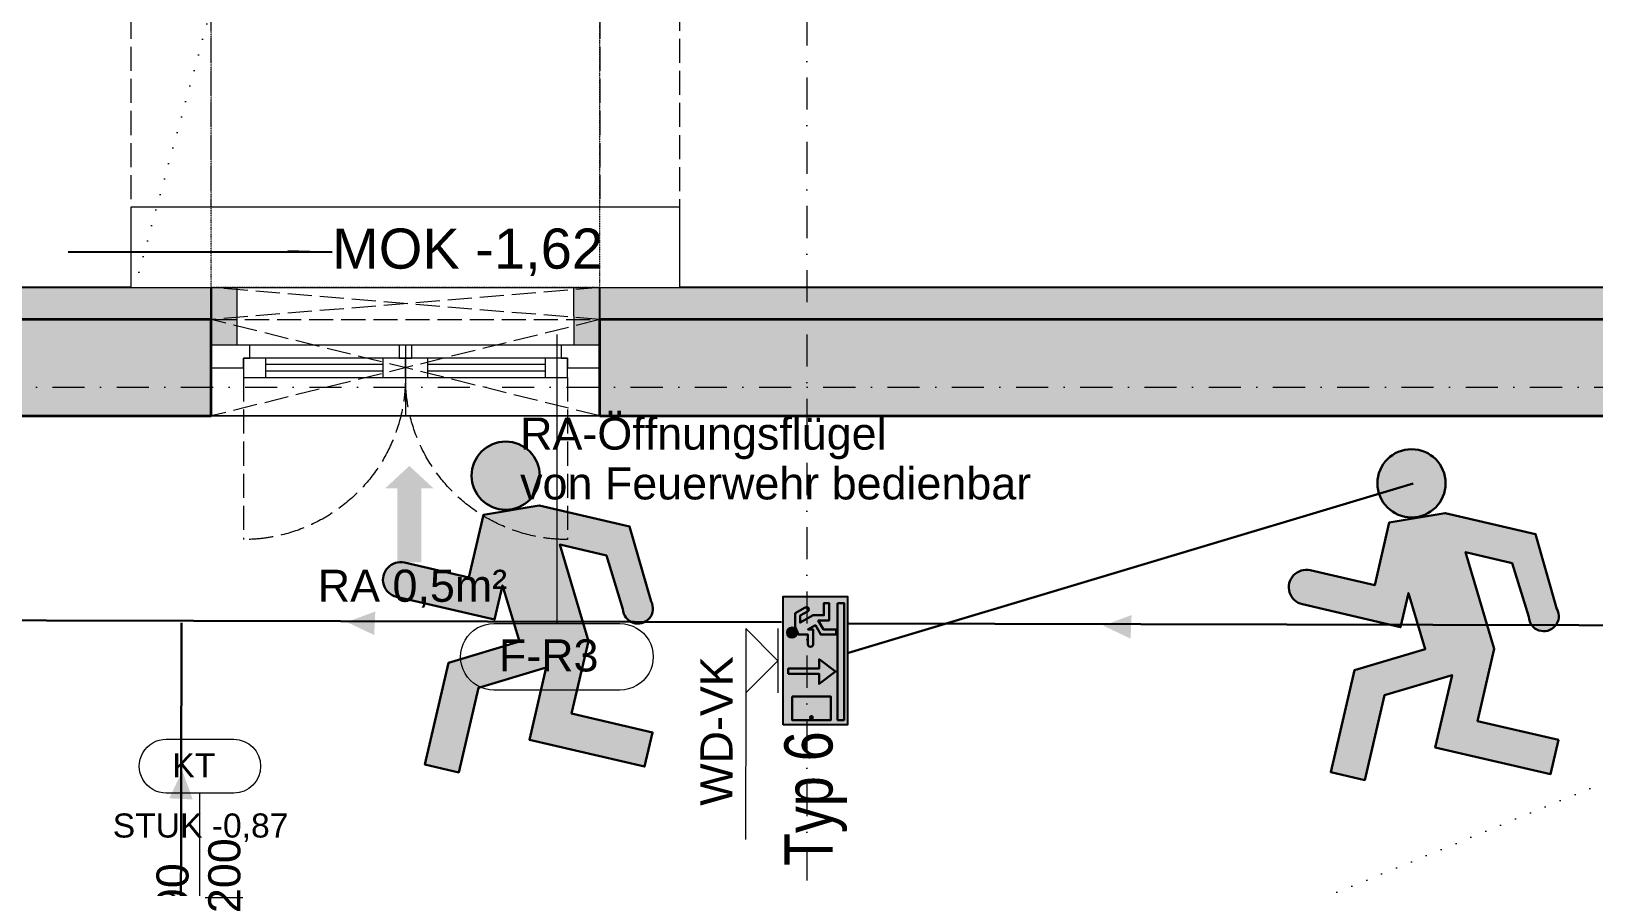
# Model space of a CAD drawing. Header units: millimetres. Extents: x 32522367 to 32638135, y 41424826 to 41540167.
# Drawn here: x 32593703 to 32598570, y 41448496 to 41451161 of the extents above; entities that cross this region are included whole.
import ezdxf
from ezdxf.enums import TextEntityAlignment as Align

# ---------------------------------------------------------------- set-up
doc = ezdxf.new("R2010")
doc.units = ezdxf.units.MM
doc.set_wipeout_variables(frame=1)
for name, pattern in [('Punktlinie weit', [0.05, 0, -0.05]), ('Raster', [0.2, 0.1, -0.05, 0, -0.05]), ('Strichlinie eng', [0.1, 0.075, -0.025]), ('Untersicht', [0.1, 0.075, -0.025]), ('Wipeout_Contour', [1, 0, -1])]:
    doc.linetypes.add(name, pattern=pattern)
for name, color, linetype in [('000 Achsraster Haupt', 251, 'Continuous'), ('110 Wand Aussen', 251, 'Continuous'), ('120 Wand Innen tragend', 251, 'Continuous'), ('215 DVK darüber', 251, 'Continuous'), ('220 Bodenaufbau', 251, 'Continuous'), ('240 Unterdaemmung', 251, 'Continuous'), ('715 Lueftung', 251, 'Continuous'), ('811 Raum 2.Erschließung_ Nebenräume_Allg.räume_Technik', 251, 'Continuous'), ('955 Polierplan Beschriftung', 251, 'Continuous'), ('956 Fensternummer', 251, 'Continuous'), ('Archicad Fenstern', 251, 'Continuous'), ('Archicad Tür-Marker', 251, 'Continuous'), ('dp_GE_SIBEL', 80, 'Continuous')]:
    doc.layers.add(name, color=color, linetype=linetype)
for name, color, linetype, lineweight in [('000 Achsraster Haupt_Stift_Nr__1', 251, 'Continuous', 13), ('110 Wand Aussen_Stift_Nr__1', 251, 'Continuous', 13), ('110 Wand Aussen_Stift_Nr__18', 251, 'Continuous', 0), ('110 Wand Aussen_Stift_Nr__24', 251, 'Continuous', 13), ('110 Wand Aussen_Stift_Nr__29', 251, 'Continuous', 13), ('110 Wand Aussen_Stift_Nr__6', 251, 'Continuous', 13), ('110 Wand Aussen_Stift_Nr__7', 251, 'Continuous', 25), ('110 Wand Aussen_Stift_Nr__76', 251, 'Continuous', 13), ('110 Wand Aussen_Stift_Nr__8', 251, 'Continuous', 35), ('215 DVK darüber_Stift_Nr__17', 251, 'Continuous', 18), ('220 Bodenaufbau_Stift_Nr__6', 251, 'Continuous', 13), ('240 Unterdaemmung_Stift_Nr__6', 251, 'Continuous', 13), ('715 Lueftung_Stift_Nr__121', 251, 'Continuous', 13), ('720 Haustechnik Installation_Stift_Nr__1', 251, 'Continuous', 13), ('720 Haustechnik Installation_Stift_Nr__121', 251, 'Continuous', 13), ('951 Polierplan Hoehenkote_Stift_Nr__1', 251, 'Continuous', 13), ('951 Polierplan Hoehenkote_Stift_Nr__109', 251, 'Continuous', 13), ('955 Polierplan Beschriftung_Stift_Nr__1', 251, 'Continuous', 13), ('956 Fensternummer_Stift_Nr__1', 251, 'Continuous', 13), ('970 Brandschutz Beschriftung.Texte_ Bemaßung_ Symbole_ Fluchtwege_Stift_Nr__101', 251, 'Continuous', 50), ('Archicad Fenster-Marker_Stift_Nr__1', 251, 'Continuous', 13), ('Archicad Fenstern_Stift_Nr__1', 251, 'Continuous', 13), ('Archicad Fenstern_Stift_Nr__7', 251, 'Continuous', 25), ('Archicad Fenstern_Stift_Nr__8', 251, 'Continuous', 35), ('Archicad Tür-Marker_Stift_Nr__1', 251, 'Continuous', 13), ('dp_GE_ST_Attribut_Attribut1', 250, 'Continuous', 5)]:
    doc.layers.add(name, color=color, linetype=linetype, lineweight=lineweight)
doc.layers.add('E2_LEHR_MENSCH_NATIVE', color=112, linetype='Continuous', lineweight=35, true_color=0x20dd55)
doc.layers.add('E2_LEHR_WEG_B_INTERPRETATION', color=112, linetype='Continuous', lineweight=80, true_color=0x20dd55)
doc.layers.add('E_NACHRTECH', color=3, linetype='Continuous', true_color=0x00fa00)
doc.styles.add('DPG_TXT', font='arial.ttf', dxfattribs={"width": 0.8})
doc.styles.add('ERSTELLTER_STIL_1', font='arial.ttf')
doc.styles.get("Standard").update_dxf_attribs({"font": 'arial.ttf'})
doc.dimstyles.new('ERSTELLTER_STIL__10', dxfattribs={"dimtxt": 2.5, "dimasz": 0.3192, "dimexe": 1.25, "dimexo": 0.625, "dimgap": 0, "dimtad": 1, "dimtxsty": 'Standard', "dimcen": 2.5, "dimazin": 3, "dimtfac": 1, "dimtmove": 0, "dimatfit": 3, "dimldrblk": 'ARROWHEAD_7'})

# ---------------------------------------------------------------- blocks, each defined once
blk = doc.blocks.new('9809550')
at = {"color": 18, "lineweight": 30, "true_color": 0x000000}
for points in [[(423921.7, 99168.8), (423956.8, 99168.8), (423956.8, 99202.9), (423984.5, 99214.5), (424033.7, 99214.5), (424053.8, 99178.3)], [(424040.2, 99170.9), (424025.2, 99196.7), (423999.7, 99196.8), (424026.2, 99150.3), (424026.2, 99110.9), (424070.2, 99110.9), (424070.2, 99092.3), (424007.5, 99092.3), (424007.5, 99131.7), (423975, 99113.1), (423975, 99067), (423956.5, 99067), (423956.5, 99122.4), (423990.5, 99141.9), (423975.1, 99168.8), (423975.1, 99150.2), (423921.7, 99150.3)]]:
    blk.add_lwpolyline(points, dxfattribs=at)
blk.add_circle((423963.6, 99225.9), 18.1, dxfattribs=at)
for centre, radius, start, end in [((424047.8, 99173.1), 7.96, 195.7299, 41.4005), ((423921.7, 99159.5), 9.27, 89.9849, 270.0151)]:
    blk.add_arc(centre, radius, start, end, dxfattribs=at)
blk = doc.blocks.new('RIVO_ARR_down')
at = {"true_color": 0x56c81e}
h = blk.add_hatch(color=72, dxfattribs=at)
h.dxf.hatch_style = 1
h.paths.add_polyline_path([(2487.16, 1656.78), (2487.16, 1647.95), (2504.83, 1647.95), (2504.83, 1656.78)])
h.paths.add_polyline_path([(2496.19, 1651.84), (2494.51, 1649.58), (2492.81, 1651.85), (2494.2, 1651.85), (2494.2, 1656.07), (2494.9, 1656.08), (2494.9, 1651.84)], flags=16)
h.paths.add_polyline_path([(2498.26, 1653.37), (2499.6, 1653.37), (2499.6, 1654.67), (2500.12, 1654.91, -0.535619), (2499.17, 1655.55, -1), (2500.55, 1655.55, -0.302406), (2500.12, 1654.91), (2500.66, 1655.11), (2502.53, 1655.11), (2503.29, 1653.73, -1.25347), (2502.78, 1653.45), (2502.2, 1654.43), (2501.24, 1654.44), (2502.24, 1652.67), (2502.24, 1651.16), (2503.92, 1651.16), (2503.92, 1650.46), (2501.53, 1650.46), (2501.53, 1651.96), (2500.29, 1651.25), (2500.29, 1649.49), (2499.59, 1649.49), (2499.59, 1651.6), (2500.88, 1652.34), (2500.3, 1653.37), (2500.3, 1652.66), (2498.26, 1652.67, -1)], flags=16)
h.paths.add_polyline_path([(2503.92, 1649.3), (2503.92, 1648.39), (2487.82, 1648.39), (2487.82, 1649.3)], flags=16)
h.paths.add_polyline_path([(2491.07, 1650.21), (2487.82, 1650.21), (2487.82, 1655.56), (2491.07, 1655.56)], flags=16)
h.paths.add_polyline_path([(2488, 1652.89, -1), (2488.38, 1652.89, -1)], flags=0)
at = {"true_color": 0xffffff}
h = blk.add_hatch(color=7, dxfattribs=at)
h.dxf.hatch_style = 1
h.paths.add_polyline_path([(2487.82, 1655.56), (2487.82, 1650.21), (2491.07, 1650.21), (2491.07, 1655.56)])
h.paths.add_polyline_path([(2488.38, 1652.89, -1), (2488, 1652.89, -1)], flags=16)
h = blk.add_hatch(color=7, dxfattribs=at)
h.dxf.hatch_style = 1
h.paths.add_polyline_path([(2494.9, 1651.84), (2494.9, 1656.08), (2494.2, 1656.07), (2494.2, 1651.85), (2492.81, 1651.85), (2494.51, 1649.58), (2496.19, 1651.84)])
h = blk.add_hatch(color=7, dxfattribs=at)
h.dxf.hatch_style = 1
h.paths.add_polyline_path([(2499.6, 1653.37), (2498.26, 1653.37, 1), (2498.26, 1652.67), (2500.3, 1652.66), (2500.3, 1653.37), (2500.88, 1652.34), (2499.59, 1651.6), (2499.59, 1649.49), (2500.29, 1649.49), (2500.29, 1651.25), (2501.53, 1651.96), (2501.53, 1650.46), (2503.92, 1650.46), (2503.92, 1651.16), (2502.24, 1651.16), (2502.24, 1652.67), (2501.24, 1654.44), (2502.2, 1654.43), (2502.78, 1653.45, 1.25347), (2503.29, 1653.73), (2502.53, 1655.11), (2500.66, 1655.11), (2499.6, 1654.67)])
h = blk.add_hatch(color=7, dxfattribs=at)
h.dxf.hatch_style = 1
h.paths.add_polyline_path([(2499.17, 1655.55, 1), (2500.55, 1655.55, 1)])
h = blk.add_hatch(color=7, dxfattribs=at)
h.dxf.hatch_style = 1
h.paths.add_polyline_path([(2488, 1652.89, 1), (2488.38, 1652.89, 1)])
h = blk.add_hatch(color=7, dxfattribs=at)
h.dxf.hatch_style = 1
h.paths.add_polyline_path([(2487.82, 1649.3), (2487.82, 1648.39), (2503.92, 1648.39), (2503.92, 1649.3)])
blk.add_lwpolyline([(2487.16, 1656.78), (2504.83, 1656.78), (2504.83, 1647.95), (2487.16, 1647.95)], close=True)
at = {"color": 18, "lineweight": 30, "true_color": 0x000000}
for points in [[(2491.07, 1655.56), (2487.82, 1655.56), (2487.82, 1650.21), (2491.07, 1650.21)], [(2503.92, 1649.3), (2487.82, 1649.3), (2487.82, 1648.39), (2503.92, 1648.39)]]:
    blk.add_lwpolyline(points, close=True, dxfattribs=at)
blk.add_lwpolyline([(2494.2, 1656.07), (2494.2, 1651.85), (2492.81, 1651.85), (2494.51, 1649.58), (2496.19, 1651.84), (2494.9, 1651.84), (2494.9, 1656.08), (2494.2, 1656.07)], dxfattribs=at)
blk.add_circle((2488.19, 1652.89), 0.19, dxfattribs=at)
at = {"xscale": 0.0381026673526157, "yscale": 0.0381026673526157, "zscale": 0.0381026673526157}
blk.add_blockref('9809550', (-13654.29, -2125.22), dxfattribs=at)
blk = doc.blocks.new('Decke_47', base_point=(13.8265, 4.8519))
at = {"layer": '240 Unterdaemmung_Stift_Nr__6', "color": 7, "linetype": 'Strichlinie eng', "lineweight": 13, "flags": 128}
blk.add_lwpolyline([(13.8265, 4.8519), (18.2402, 3.5563), (18.5726, 4.6885), (20.4916, 4.1251), (20.1592, 2.9929), (29.8791, 0.1396), (30.0481, 0.7153), (31.9671, 0.152), (31.7981, -0.4237), (32.9975, -0.7758), (33.1665, -0.2001), (35.0855, -0.7635), (34.9165, -1.3392), (37.987, -2.2405), (38.5897, -0.1872), (41.8905, -1.1561), (41.3271, -3.0751), (42.3538, -3.3765), (42.3144, -3.5108), (43.0436, -3.7249), (43.1365, -3.4083), (44.2688, -3.7406), (44.3533, -3.4528), (45.8885, -3.9035), (45.711, -4.508), (53.4639, -6.7838), (53.6329, -6.2081), (55.5519, -6.7715), (55.3829, -7.3472), (57.5802, -7.9922), (57.7492, -7.4165), (59.6682, -7.9798), (59.4992, -8.5556), (62.1396, -9.3307), (63.9142, -3.2858), (52.1536, 0.1666), (50.2441, 0.7272), (27.1583, 7.5041), (25.2489, 8.0647), (15.601, 10.8969)], close=True, dxfattribs=at)
blk = doc.blocks.new('Decke_60', base_point=(38.694, -10.8377))
at = {"layer": '220 Bodenaufbau_Stift_Nr__6', "color": 7, "linetype": 'Continuous', "lineweight": 13, "flags": 128}
blk.add_lwpolyline([(40.8769, -3.4015), (43.2469, -4.0973), (43.3399, -3.7806), (44.4721, -4.113), (44.5566, -3.8251), (45.5161, -4.1068), (45.3387, -4.7113), (53.6672, -7.1562), (53.8362, -6.5805), (55.1795, -6.9748), (55.0105, -7.5505), (56.4114, -7.9618)], dxfattribs=at)
blk = doc.blocks.new('Decke_119', base_point=(42.1147, -3.7649))
at = {"layer": '240 Unterdaemmung_Stift_Nr__6', "color": 7, "linetype": 'Strichlinie eng', "lineweight": 13, "flags": 128}
blk.add_lwpolyline([(56.4114, -7.9618), (55.0105, -7.5505), (55.1795, -6.9748), (54.7478, -6.8481), (54.4661, -7.8076), (53.9863, -7.6668), (54.268, -6.7072), (53.8362, -6.5805), (53.6672, -7.1562), (50.4529, -6.2126), (46.4901, -5.0493), (42.1147, -3.7649)], dxfattribs=at)
blk = doc.blocks.new('Öffnung_216')
at = {"layer": '110 Wand Aussen_Stift_Nr__1', "color": 7, "linetype": 'Untersicht', "lineweight": 13}
for p, q in [((49.9203, -6.0563), (48.8438, -5.4276)), ((50.0048, -5.7684), (48.7593, -5.7155))]:
    blk.add_line(p, q, dxfattribs=at)
at = {"layer": '110 Wand Aussen_Stift_Nr__6', "color": 7, "linetype": 'Untersicht', "lineweight": 13, "flags": 128}
for points in [[(48.8438, -5.4276), (48.7593, -5.7155)], [(49.9203, -6.0563), (50.0048, -5.7684)]]:
    blk.add_lwpolyline(points, dxfattribs=at)
blk = doc.blocks.new('Öffnung_232')
at = {"layer": '110 Wand Aussen_Stift_Nr__1', "color": 7, "linetype": 'Untersicht', "lineweight": 13}
for p, q in [((50.0048, -5.7684), (48.872, -5.3317)), ((50.033, -5.6725), (48.8438, -5.4276))]:
    blk.add_line(p, q, dxfattribs=at)
at = {"layer": '110 Wand Aussen_Stift_Nr__7', "color": 7, "linetype": 'Continuous', "lineweight": 25, "flags": 128}
for points in [[(48.872, -5.3317), (48.8438, -5.4276)], [(50.0048, -5.7684), (50.033, -5.6725)]]:
    blk.add_lwpolyline(points, dxfattribs=at)
blk = doc.blocks.new('2-Flügelfenster 1+1 27_2')
at = {"layer": 'Archicad Fenstern_Stift_Nr__1', "color": 7, "linetype": 'Strichlinie eng', "lineweight": 13}
for p, q in [((-0.505, 0.03), (-0.505, 0.535)), ((0.505, 0.03), (0.505, 0.535))]:
    blk.add_line(p, q, dxfattribs=at)
at = {"layer": 'Archicad Fenstern_Stift_Nr__1', "color": 7, "linetype": 'Continuous', "lineweight": 13}
for p, q in [((-0.605, 0.15), (0.605, 0.15)), ((-0.605, 0), (-0.505, 0)), ((-0.505, -0.03), (-0.505, 0.03)), ((-0.505, 0.03), (-0.435, 0.03)), ((-0.505, 0), (-0.505, -0.03)), ((-0.435, 0.03), (-0.07, 0.03)), ((-0.435, 0.03), (-0.435, -0.03)), ((-0.435, 0.01), (-0.07, 0.01)), ((-0.07, -0.03), (-0.07, 0.03)), ((-0.07, 0.03), (0, 0.03)), ((0, 0.03), (0, -0.03)), ((0, -0.03), (0, 0.03)), ((0, 0.03), (0.07, 0.03)), ((0, -0.03), (0, 0)), ((0, 0), (0, -0.03)), ((0.07, 0.03), (0.435, 0.03)), ((0.07, 0.03), (0.07, -0.03)), ((0.07, 0.01), (0.435, 0.01)), ((0.435, -0.03), (0.435, 0.03)), ((0.435, 0.03), (0.505, 0.03)), ((0.505, 0.03), (0.505, -0.03)), ((0.505, -0.03), (0.505, 0)), ((0.505, 0), (0.605, 0)), ((-0.505, -0.03), (-0.485, -0.03)), ((-0.435, -0.03), (-0.505, -0.03)), ((-0.485, -0.03), (-0.485, -0.07)), ((-0.07, -0.01), (-0.435, -0.01)), ((-0.07, -0.03), (-0.435, -0.03)), ((0, -0.03), (-0.07, -0.03)), ((-0.02, -0.07), (-0.02, -0.03)), ((-0.02, -0.03), (0, -0.03)), ((0, -0.03), (0.02, -0.03)), ((0.07, -0.03), (0, -0.03)), ((0.02, -0.03), (0.02, -0.07)), ((0.435, -0.01), (0.07, -0.01)), ((0.435, -0.03), (0.07, -0.03)), ((0.505, -0.03), (0.435, -0.03)), ((0.485, -0.07), (0.485, -0.03)), ((0.485, -0.03), (0.505, -0.03)), ((-0.485, -0.07), (-0.605, -0.07)), ((-0.02, -0.07), (-0.485, -0.07)), ((0, -0.07), (-0.02, -0.07)), ((0.02, -0.07), (0, -0.07)), ((0.485, -0.07), (0.02, -0.07)), ((0.605, -0.07), (0.485, -0.07)), ((-0.605, -0.25), (0.605, -0.25))]:
    blk.add_line(p, q, dxfattribs=at)
at = {"layer": 'Archicad Fenstern_Stift_Nr__1', "color": 7, "linetype": 'Strichlinie eng', "lineweight": 13}
for centre, start, end in [((-0.505, 0.03), 0, 90), ((0.505, 0.03), 90, 180)]:
    blk.add_arc(centre, 0.505, start, end, dxfattribs=at)
at = {"layer": 'Archicad Fenstern_Stift_Nr__7', "color": 7, "linetype": 'Continuous', "lineweight": 25}
for p, q in [((-0.605, -0.15), (-0.605, -0.25)), ((0.605, -0.15), (0.605, -0.25))]:
    blk.add_line(p, q, dxfattribs=at)
at = {"layer": 'Archicad Fenstern_Stift_Nr__8', "color": 7, "linetype": 'Continuous', "lineweight": 35}
for p, q in [((-0.605, 0.15), (-0.605, 0)), ((0.605, 0.15), (0.605, 0)), ((-0.605, 0), (-0.605, -0.07)), ((-0.605, 0), (-0.605, -0.07)), ((0.605, 0), (0.605, -0.07)), ((0.605, 0), (0.605, -0.07)), ((-0.605, -0.07), (-0.605, -0.15)), ((0.605, -0.07), (0.605, -0.15))]:
    blk.add_line(p, q, dxfattribs=at)
blk = doc.blocks.new('F Marker AUT 27')
at = {"layer": 'Archicad Fenster-Marker_Stift_Nr__1', "color": 7, "linetype": 'Continuous', "lineweight": 13}
blk.add_line((0, -0.2187), (0, 0), dxfattribs=at)
at = {"layer": 'Archicad Fenster-Marker_Stift_Nr__1', "color": 7, "lineweight": 13, "style": 'ERSTELLTER_STIL_1'}
for tag, height, p in [('DUMMY_269', 0.1, (-0.195, -0.535)), ('DUMMY_270', 0.0667, (-0.1283, -0.535)), ('DUMMY_267', 0.1, (-0.0036, -0.535)), ('DUMMY_268', 0.0667, (0.0631, -0.535))]:
    blk.add_attdef(tag, text='', height=height, rotation=270, dxfattribs=at).set_placement(p, align=Align.BOTTOM_LEFT)
blk = doc.blocks.new('Wand_284', base_point=(53.6672, -7.1562))
at = {"layer": '110 Wand Aussen_Stift_Nr__24', "linetype": 'Continuous', "lineweight": 13}
for points in [[(45.711, -4.508), (45.6265, -4.7958), (48.7593, -5.7155), (48.8438, -5.4276)], [(50.0048, -5.7684), (49.9203, -6.0563), (53.3794, -7.0717), (53.4639, -6.7838)]]:
    blk.add_hatch(color=92, dxfattribs=at).paths.add_polyline_path(points)
at = {"layer": '110 Wand Aussen_Stift_Nr__29', "linetype": 'Continuous', "lineweight": 13}
for points in [[(45.8351, -4.4402), (45.807, -4.5361), (48.8438, -5.4276), (48.872, -5.3317)], [(50.0048, -5.7684), (53.3679, -6.7557), (53.3961, -6.6597), (50.033, -5.6725)]]:
    blk.add_hatch(color=6, dxfattribs=at).paths.add_polyline_path(points)
at = {"layer": '110 Wand Aussen_Stift_Nr__7', "color": 7, "linetype": 'Continuous', "lineweight": 25, "flags": 128}
for points in [[(48.872, -5.3317), (45.8351, -4.4402)], [(53.3961, -6.6597), (50.033, -5.6725)]]:
    blk.add_lwpolyline(points, dxfattribs=at)
at = {"layer": '110 Wand Aussen_Stift_Nr__8', "color": 7, "linetype": 'Continuous', "lineweight": 35}
for p, q in [((48.8438, -5.4276), (45.711, -4.508)), ((53.3679, -6.7557), (50.0048, -5.7684))]:
    blk.add_line(p, q, dxfattribs=at)
at = {"layer": '110 Wand Aussen_Stift_Nr__8', "color": 7, "linetype": 'Continuous', "lineweight": 35, "flags": 128}
for points in [[(45.3387, -4.7113), (48.7593, -5.7155)], [(49.9203, -6.0563), (53.3794, -7.0717)]]:
    blk.add_lwpolyline(points, dxfattribs=at)
at = {"layer": 'Archicad Fenster-Marker_Stift_Nr__1', "color": 7, "lineweight": 13, "rotation": 163.6400892116943}
blk.add_blockref('F Marker AUT 27', (49.3398, -5.8859), dxfattribs=at)
at = {"layer": 'Archicad Fenstern', "color": 7, "linetype": 'Continuous', "lineweight": 13, "xscale": -0.9999999999999998, "rotation": 163.6400892116943}
blk.add_blockref('2-Flügelfenster 1+1 27_2', (49.3821, -5.7419), dxfattribs=at)
blk = doc.blocks.new('T Marker AUT 27_4')
at = {"layer": 'Archicad Tür-Marker_Stift_Nr__1', "color": 7, "linetype": 'Continuous', "lineweight": 13}
blk.add_line((0, -0.405), (0, 0.075), dxfattribs=at)
at = {"layer": 'Archicad Tür-Marker_Stift_Nr__1', "color": 7, "lineweight": 13, "style": 'ERSTELLTER_STIL_1'}
for tag, height, rotation, p in [('AC_SillPrefix_STUK', 0.075, 180, (0.2687, 0.2696)), ('DUMMY_268', 0.05, 180, (-0.2687, 0.2084)), ('DUMMY_273', 0.1, 270, (-0.165, 0.1814)), ('DUMMY_271', 0.1, 270, (-0.0036, 0.1052)), ('DUMMY_274', 0.0667, 270, (-0.0983, -0.08)), ('DUMMY_272', 0.0667, 270, (0.0631, -0.08)), ('widthPrefix1st50_1', 0.1, 270, (-0.165, -0.1475)), ('widthPrefix1st50_0', 0.1, 270, (-0.0036, -0.1474)), ('DUMMY_270', 0.0667, 270, (-0.0983, -0.6756)), ('DUMMY_269', 0.0667, 270, (0.0631, -0.6756))]:
    blk.add_attdef(tag, text='', height=height, rotation=rotation, dxfattribs=at).set_placement(p, align=Align.BOTTOM_LEFT)
blk = doc.blocks.new('Wand_332', base_point=(41.4044, -5.1197))
at = {"layer": 'Archicad Tür-Marker', "color": 7, "lineweight": 13}
ref = blk.add_blockref('T Marker AUT 27_4', (48.3032, -7.1449), dxfattribs=dict(at, rotation=343.6400891988963))
ref.add_attrib('widthPrefix1st50', 'RBL106', dxfattribs={"layer": 'Archicad Tür-Marker_Stift_Nr__1', "color": 7, "lineweight": 13, "height": 0.1, "rotation": 73.6401, "style": 'ERSTELLTER_STIL_1'}).set_placement((48.1164, -7.7615), align=Align.BOTTOM_LEFT)
ref.add_attrib('widthPrefix1st50_1', 'RBL213', dxfattribs={"layer": 'Archicad Tür-Marker_Stift_Nr__1', "color": 7, "lineweight": 13, "height": 0.1, "rotation": 73.6401, "style": 'ERSTELLTER_STIL_1'}).set_placement((48.2713, -7.807), align=Align.BOTTOM_LEFT)
ref.add_attrib('AC_SillPrefix_STUK', 'STUK -0,87', dxfattribs={"layer": 'Archicad Tür-Marker_Stift_Nr__1', "color": 7, "lineweight": 13, "height": 0.075, "rotation": 343.6401, "style": 'ERSTELLTER_STIL_1'}).set_placement((48.0887, -6.9108), align=Align.BOTTOM_LEFT)
ref.add_attrib('DUMMY_271', '90', dxfattribs={"layer": 'Archicad Tür-Marker_Stift_Nr__1', "color": 7, "lineweight": 13, "height": 0.1, "rotation": 73.6401, "style": 'ERSTELLTER_STIL_1'}).set_placement((48.2841, -7.19), align=Align.BOTTOM_LEFT)
ref.add_attrib('DUMMY_273', '200', dxfattribs={"layer": 'Archicad Tür-Marker_Stift_Nr__1', "color": 7, "lineweight": 13, "height": 0.1, "rotation": 73.6401, "style": 'ERSTELLTER_STIL_1'}).set_placement((48.439, -7.2355), align=Align.BOTTOM_LEFT)
blk = doc.blocks.new('Wand_552', base_point=(49.9203, -6.0563))
at = {"layer": '110 Wand Aussen_Stift_Nr__76', "color": 8, "linetype": 'Untersicht', "lineweight": 13, "flags": 128}
for points in [[(52.5258, 2.8192), (50.033, -5.6725)], [(50.2729, -5.7429), (52.7657, 2.7488)], [(50.033, -5.6725), (50.2729, -5.7429)]]:
    blk.add_lwpolyline(points, dxfattribs=at)
blk = doc.blocks.new('Wand_553', base_point=(48.7593, -5.7155))
at = {"layer": '110 Wand Aussen_Stift_Nr__76', "color": 8, "linetype": 'Untersicht', "lineweight": 13, "flags": 128}
for points in [[(51.1249, 3.2304), (48.6321, -5.2612)], [(48.872, -5.3317), (51.3648, 3.16)], [(48.6321, -5.2612), (48.872, -5.3317)]]:
    blk.add_lwpolyline(points, dxfattribs=at)
blk = doc.blocks.new('Wand_564', base_point=(50.2729, -5.7429))
at = {"color": 254, "linetype": 'Wipeout_Contour', "lineweight": 0, "ltscale": 199.128404}
blk.add_wipeout([(50.3433, -5.503), (48.7025, -5.0214), (48.6321, -5.2612), (50.2729, -5.7429)], dxfattribs=at).dxf.layer = '110 Wand Aussen'
at = {"layer": '110 Wand Aussen_Stift_Nr__6', "color": 7, "linetype": 'Continuous', "lineweight": 13, "flags": 128}
for points in [[(48.7025, -5.0214), (48.6321, -5.2612)], [(50.3433, -5.503), (48.7025, -5.0214)], [(48.6321, -5.2612), (50.2729, -5.7429)], [(50.2729, -5.7429), (50.3433, -5.503)]]:
    blk.add_lwpolyline(points, dxfattribs=at)
blk = doc.blocks.new('Pfeil Gerade 27')
at = {"layer": '715 Lueftung_Stift_Nr__121', "linetype": 'Continuous', "lineweight": 13, "true_color": 0xe60000}
blk.add_hatch(color=1, dxfattribs=at).paths.add_polyline_path([(0.15, 0), (0.0804, 0.0748), (0.0804, 0.0376), (-0.15, 0.0376), (-0.15, -0.0376), (0.0804, -0.0376), (0.0804, -0.0748)])
blk = doc.blocks.new('Höhenbemaßung_193', base_point=(50.2381, -6.9441))
at = {"layer": '215 DVK darüber_Stift_Nr__17', "color": 190, "linetype": 'Continuous', "lineweight": 18, "true_color": 0x9900ff}
for p, q in [((50.1704, -6.82), (50.114, -7.0119)), ((50.2381, -6.9441), (50.1704, -6.82)), ((50.2663, -6.8482), (50.2099, -7.0401)), ((50.114, -7.0119), (50.2381, -6.9441)), ((50.114, -7.0119), (49.9849, -7.4504))]:
    blk.add_line(p, q, dxfattribs=at)
at = {"layer": '215 DVK darüber_Stift_Nr__17', "color": 190, "lineweight": 18, "true_color": 0x9900ff, "insert": (49.9752, -7.3379), "char_height": 0.1, "attachment_point": 7, "rotation": 73.6061, "style": 'ERSTELLTER_STIL_1'}
blk.add_mtext('\\A1;{\\pql;\\fArial|b0|i0|c0|p0;\\W1.000000;WD-VK}', dxfattribs=at)
blk = doc.blocks.new('Etikett_223', base_point=(48.3244, -7.0729))
at = {"layer": '956 Fensternummer_Stift_Nr__1', "color": 7, "linetype": 'Continuous', "lineweight": 13}
blk.add_line((48.3244, -7.0729), (48.3948, -6.833), dxfattribs=at)
at = {"layer": '956 Fensternummer_Stift_Nr__1', "color": 7, "linetype": 'Continuous', "lineweight": 13, "flags": 128}
blk.add_lwpolyline([(48.294, -6.8034, -1), (48.3413, -6.6424), (48.5428, -6.7015, -1), (48.4955, -6.8626)], format="xyb", close=True, dxfattribs=at)
at = {"layer": '956 Fensternummer_Stift_Nr__1', "color": 7, "lineweight": 13, "insert": (48.4298, -6.7137), "char_height": 0.075, "attachment_point": 2, "rotation": 343.6401, "style": 'ERSTELLTER_STIL_1'}
blk.add_mtext('\\A1;{\\pqc;\\pt0,1;\\fArial|b0|i0|c0|p0;\\W1.000000;KT\\fArial|b0|i0|c0|p0;\\W1.000000;\\A1{\\H.66x;\\S^  ;}\\fArial|b0|i0|c0|p0;\\W1.000000;\\fArial|b0|i0|c0|p0;\\W1.000000;\\A1{\\H.66x;\\S^  ;}\\fArial|b0|i0|c0|p0;\\W1.000000; \\fArial|b0|i0|c0|p0;\\W1.000000;\\fArial|b0|i0|c0|p0;\\W1.000000;\\fArial|b0|i0|c0|p0;\\W1.000000;\\fArial|b0|i0|c0|p0;\\W1.000000;\\fArial|b0|i0|c0|p0;\\W1.000000;\\fArial|b0|i0|c0|p0;\\W1.000000;\\fArial|b0|i0|c0|p0;\\W1.000000;\\fArial|b0|i0|c0|p0;\\W1.000000;\\fArial|b0|i0|c0|p0;\\W1.000000;\\fArial|b0|i0|c0|p0;\\W1.000000;\\fArial|b0|i0|c0|p0;\\W1.000000;\\fArial|b0|i0|c0|p0;\\W1.000000;\\fArial|b0|i0|c0|p0;\\W1.000000;\\fArial|b0|i0|c0|p0;\\W1.000000;\\fArial|b0|i0|c0|p0;\\W1.000000;\\fArial|b0|i0|c0|p0;\\W1.000000;\\fArial|b0|i0|c0|p0;\\W1.000000;\\fArial|b0|i0|c0|p0;\\W1.000000;\\fArial|b0|i0|c0|p0;\\W1.000000;\\fArial|b0|i0|c0|p0;\\W1.000000;\\fArial|b0|i0|c0|p0;\\W1.000000;\\fArial|b0|i0|c0|p0;\\W1.000000;\\fArial|b0|i0|c0|p0;\\W1.000000;\\fArial|b0|i0|c0|p0;\\W1.000000;\\fArial|b0|i0|c0|p0;\\W1.000000;\\fArial|b0|i0|c0|p0;\\W1.000000;\\fArial|b0|i0|c0|p0;\\W1.000000;\\fArial|b0|i0|c0|p0;\\W1.000000;\\fArial|b0|i0|c0|p0;\\W1.000000;\\fArial|b0|i0|c0|p0;\\W1.000000;\\fArial|b0|i0|c0|p0;\\W1.000000;\\fArial|b0|i0|c0|p0;\\W1.000000;\\fArial|b0|i0|c0|p0;\\W1.000000;\\fArial|b0|i0|c0|p0;\\W1.000000;\\fArial|b0|i0|c0|p0;\\W1.000000;\\fArial|b0|i0|c0|p0;\\W1.000000;\\fArial|b0|i0|c0|p0;\\W1.000000;\\fArial|b0|i0|c0|p0;\\W1.000000;\\fArial|b0|i0|c0|p0;\\W1.000000;\\fArial|b0|i0|c0|p0;\\W1.000000;\\fArial|b0|i0|c0|p0;\\W1.000000;\\fArial|b0|i0|c0|p0;\\W1.000000;\\fArial|b0|i0|c0|p0;\\W1.000000;}', dxfattribs=at)
blk = doc.blocks.new('Etikett_292', base_point=(45.649, -4.5419))
at = {"layer": '955 Polierplan Beschriftung_Stift_Nr__1', "color": 7, "linetype": 'Punktlinie weit', "lineweight": 13}
blk.add_line((39.2982, -9.4185), (56.3808, -7.6401), dxfattribs=at)
blk = doc.blocks.new('Etikett_365', base_point=(43.1856, -3.6624))
at = {"layer": '955 Polierplan Beschriftung_Stift_Nr__1', "color": 7, "linetype": 'Punktlinie weit', "lineweight": 13}
blk.add_line((48.6431, -5.2645), (52.0194, 0.2066), dxfattribs=at)
blk = doc.blocks.new('ARROWHEAD_7')
at = {"color": 0, "linetype": 'Continuous', "lineweight": 0}
for p, q in [((0, 0), (-1, 0)), ((-0.25, 0), (0.25, 0)), ((0, -0.25), (0, 0.25))]:
    blk.add_line(p, q, dxfattribs=at)
blk.add_circle((0, 0), 0.25, dxfattribs=at)
blk = doc.blocks.new('Etikett_442', base_point=(49.8638, -5.7757))
at = {"layer": '956 Fensternummer_Stift_Nr__1', "color": 7, "linetype": 'Continuous', "lineweight": 13}
blk.add_line((49.8638, -5.7757), (49.6103, -6.6393), dxfattribs=at)
at = {"layer": '956 Fensternummer_Stift_Nr__1', "color": 7, "linetype": 'Continuous', "lineweight": 13, "flags": 128}
blk.add_lwpolyline([(49.7988, -6.6946, -1), (49.7404, -6.8934), (49.3635, -6.7827, -1), (49.4218, -6.5839)], format="xyb", close=True, dxfattribs=at)
at = {"layer": '956 Fensternummer_Stift_Nr__1', "color": 7, "lineweight": 13, "insert": (49.5964, -6.6865), "char_height": 0.1, "attachment_point": 2, "rotation": 343.6401, "style": 'ERSTELLTER_STIL_1'}
blk.add_mtext('\\A1;{\\pqc;\\pt0,1;\\fArial|b0|i0|c0|p0;\\W1.000000;F-R3\\fArial|b0|i0|c0|p0;\\W1.000000;\\A1{\\H.66x;\\S^  ;}\\fArial|b0|i0|c0|p0;\\W1.000000;\\fArial|b0|i0|c0|p0;\\W1.000000;\\A1{\\H.66x;\\S^  ;}\\fArial|b0|i0|c0|p0;\\W1.000000; \\fArial|b0|i0|c0|p0;\\W1.000000;\\fArial|b0|i0|c0|p0;\\W1.000000;\\fArial|b0|i0|c0|p0;\\W1.000000;\\fArial|b0|i0|c0|p0;\\W1.000000;\\fArial|b0|i0|c0|p0;\\W1.000000;\\fArial|b0|i0|c0|p0;\\W1.000000;\\fArial|b0|i0|c0|p0;\\W1.000000;\\fArial|b0|i0|c0|p0;\\W1.000000;\\fArial|b0|i0|c0|p0;\\W1.000000;\\fArial|b0|i0|c0|p0;\\W1.000000;\\fArial|b0|i0|c0|p0;\\W1.000000;\\fArial|b0|i0|c0|p0;\\W1.000000;\\fArial|b0|i0|c0|p0;\\W1.000000;\\fArial|b0|i0|c0|p0;\\W1.000000;\\fArial|b0|i0|c0|p0;\\W1.000000;\\fArial|b0|i0|c0|p0;\\W1.000000;\\fArial|b0|i0|c0|p0;\\W1.000000;\\fArial|b0|i0|c0|p0;\\W1.000000;\\fArial|b0|i0|c0|p0;\\W1.000000;\\fArial|b0|i0|c0|p0;\\W1.000000;\\fArial|b0|i0|c0|p0;\\W1.000000;\\fArial|b0|i0|c0|p0;\\W1.000000;\\fArial|b0|i0|c0|p0;\\W1.000000;\\fArial|b0|i0|c0|p0;\\W1.000000;\\fArial|b0|i0|c0|p0;\\W1.000000;\\fArial|b0|i0|c0|p0;\\W1.000000;\\fArial|b0|i0|c0|p0;\\W1.000000;\\fArial|b0|i0|c0|p0;\\W1.000000;\\fArial|b0|i0|c0|p0;\\W1.000000;\\fArial|b0|i0|c0|p0;\\W1.000000;\\fArial|b0|i0|c0|p0;\\W1.000000;\\fArial|b0|i0|c0|p0;\\W1.000000;\\fArial|b0|i0|c0|p0;\\W1.000000;\\fArial|b0|i0|c0|p0;\\W1.000000;\\fArial|b0|i0|c0|p0;\\W1.000000;\\fArial|b0|i0|c0|p0;\\W1.000000;\\fArial|b0|i0|c0|p0;\\W1.000000;\\fArial|b0|i0|c0|p0;\\W1.000000;\\fArial|b0|i0|c0|p0;\\W1.000000;\\fArial|b0|i0|c0|p0;\\W1.000000;\\fArial|b0|i0|c0|p0;\\W1.000000;\\fArial|b0|i0|c0|p0;\\W1.000000;\\fArial|b0|i0|c0|p0;\\W1.000000;}', dxfattribs=at)
blk = doc.blocks.new('Standard-Rastermarker_15')
at = {"layer": '000 Achsraster Haupt_Stift_Nr__1', "color": 7, "linetype": 'Raster', "lineweight": 13}
blk.add_line((1, 0), (34.7949, 0), dxfattribs=at)
at = {"layer": '000 Achsraster Haupt_Stift_Nr__1', "color": 7, "lineweight": 13, "style": 'ERSTELLTER_STIL_1'}
for tag, p in [('AC_MarkerText_1_0', (-0.3593, -0.0343)), ('AC_MarkerText_1_1', (35.9356, -0.0343))]:
    blk.add_attdef(tag, text='', height=0.15, rotation=90, dxfattribs=at).set_placement(p, align=Align.TOP_CENTER)
blk = doc.blocks.new('Standard-Rastermarker_20')
at = {"layer": '000 Achsraster Haupt_Stift_Nr__1', "color": 7, "linetype": 'Raster', "lineweight": 13}
blk.add_line((1, 0), (91.4133, 0), dxfattribs=at)
at = {"layer": '000 Achsraster Haupt_Stift_Nr__1', "color": 7, "lineweight": 13, "style": 'ERSTELLTER_STIL_1'}
for tag, p in [('AC_MarkerText_1_0', (-0.25, 0.075)), ('AC_MarkerText_1_1', (92.6633, 0.075))]:
    blk.add_attdef(tag, text='', height=0.15, dxfattribs=at).set_placement(p, align=Align.TOP_CENTER)
blk = doc.blocks.new('98095500')
at = {"color": 18, "lineweight": 30, "true_color": 0x000000}
for points in [[(423921.73, 99168.82), (423956.82, 99168.82), (423956.82, 99202.95), (423984.52, 99214.53), (424033.69, 99214.53), (424053.79, 99178.33)], [(424040.17, 99170.92), (424025.2, 99196.66), (423999.74, 99196.78), (424026.18, 99150.32), (424026.18, 99110.9), (424070.22, 99110.9), (424070.22, 99092.32), (424007.48, 99092.32), (424007.48, 99131.68), (423974.96, 99113.11), (423974.96, 99066.99), (423956.52, 99066.99), (423956.52, 99122.44), (423990.54, 99141.87), (423975.12, 99168.79), (423975.12, 99150.21), (423921.73, 99150.28)]]:
    blk.add_lwpolyline(points, dxfattribs=at)
blk.add_circle((423963.6, 99225.86), 18.08, dxfattribs=at)
for centre, radius, start, end in [((424047.83, 99173.07), 7.96, 195.72991, 41.40047), ((423921.73, 99159.55), 9.27, 89.9849, 270.0151)]:
    blk.add_arc(centre, radius, start, end, dxfattribs=at)
blk = doc.blocks.new('750298750')
h = blk.add_hatch(color=3)
h.paths.add_polyline_path([(426943.63, 99576.9), (426968.12, 99576.79), (426982.52, 99552.02, 1.25347), (426995.63, 99559.16), (426976.28, 99593.98), (426928.98, 99593.98), (426902.34, 99582.83), (426902.34, 99550.01), (426868.58, 99550.01, 1), (426868.59, 99532.17), (426919.94, 99532.11), (426919.94, 99549.98), (426934.78, 99524.08), (426902.06, 99505.39), (426902.06, 99452.05), (426919.79, 99452.05), (426919.79, 99496.41), (426951.07, 99514.28), (426951.07, 99476.42), (427011.43, 99476.42), (427011.43, 99494.29), (426969.06, 99494.29), (426969.06, 99532.21)])
h.paths.add_polyline_path([(426891.47, 99604.88, 1), (426926.25, 99604.88, 1)])
at = {"xscale": 0.9619413167778113, "yscale": 0.9619413167778113, "zscale": 0.9619413167778113}
blk.add_blockref('98095500', (19080.76, 4155.42), dxfattribs=at)
blk = doc.blocks.new('E2_MOL_LEHRPERSON_ZENTRIERT')
blk.add_blockref('750298750', (-426935.55, -99537.16))

msp = doc.modelspace()

# ---------------------------------------------------------------- linework, layer by layer
at = {"layer": '811 Raum 2.Erschließung_ Nebenräume_Allg.räume_Technik', "color": 51, "linetype": 'Continuous', "lineweight": 0, "true_color": 0xf5ffa6, "flags": 128}
msp.add_lwpolyline([(32586228.823, 41449962.621), (32586228.831, 41448462.621), (32608418.832, 41448462.733), (32608418.837, 41447562.733), (32612178.836, 41447562.754), (32612178.824, 41449962.752)], close=True, dxfattribs=at)
at = {"layer": 'E2_LEHR_WEG_B_INTERPRETATION', "color": 112, "true_color": 0x20dd55}
for points in [[(32594685.963, 41449320.723), (32594774.891, 41449353.408), (32594771.56, 41449280.108)], [(32597041.797, 41449309.64), (32597130.725, 41449342.325), (32597127.394, 41449269.025)], [(32594173.713, 41448856.989), (32594206.398, 41448768.061), (32594133.097, 41448771.392)]]:
    msp.add_solid(points, dxfattribs=at)
at = {"layer": 'E_NACHRTECH', "color": 4, "lineweight": 30}
msp.add_lwpolyline([(32598007.493, 41449751.939), (32596248.573, 41449225.045)], dxfattribs=at)
at = {"layer": 'E_NACHRTECH', "color": 3, "lineweight": 30}
for points in [[(32596039.756, 41449320.17), (32586425.766, 41449342.168)], [(32594169.053, 41448281.228), (32594171.426, 41449318.188)], [(32608072.667, 41449289.513), (32596250.051, 41449316.488)]]:
    msp.add_lwpolyline(points, dxfattribs=at)

# ---------------------------------------------------------------- block references
at = {"layer": '000 Achsraster Haupt', "color": 7, "linetype": 'Continuous', "lineweight": 18, "xscale": 999.9999999999995, "yscale": 999.9999999999995, "zscale": 999.9999999999995, "rotation": 270.0002901272617}
msp.add_blockref('Standard-Rastermarker_15', (32596118.74, 41466424.139), dxfattribs=at)
at = {"layer": '110 Wand Aussen', "color": 7, "lineweight": 35, "xscale": 1000, "yscale": 1000, "zscale": 1000, "rotation": 16.36019999999994}
for name, p in [('Wand_553', (32594263.823, 41449962.662)), ('Wand_552', (32595473.823, 41449962.668)), ('Wand_284', (32599378.823, 41449962.687))]:
    msp.add_blockref(name, p, dxfattribs=at)
at = {"layer": '110 Wand Aussen', "color": 7, "linetype": 'Continuous', "lineweight": 13, "xscale": 1000, "yscale": 1000, "zscale": 1000, "rotation": 16.36019999999994}
for name in ['Öffnung_232', 'Öffnung_216']:
    msp.add_blockref(name, (32545868.865, 41441712.417), dxfattribs=at)
at = {"layer": '120 Wand Innen tragend', "color": 7, "lineweight": 35, "xscale": 1000, "yscale": 1000, "zscale": 1000, "rotation": 16.36019999999994}
msp.add_blockref('Wand_332', (32587038.831, 41448462.625), dxfattribs=at)
at = {"layer": '215 DVK darüber', "color": 190, "lineweight": 18, "true_color": 0x9900ff, "xscale": 1000, "yscale": 1000, "zscale": 1000, "rotation": 16.36019999999994}
msp.add_blockref('Höhenbemaßung_193', (32596028.827, 41449200.266), dxfattribs=at)
at = {"layer": '220 Bodenaufbau', "color": 7, "linetype": 'Continuous', "lineweight": 13, "xscale": 1000, "yscale": 1000, "zscale": 1000, "rotation": 16.36019999999994}
msp.add_blockref('Decke_60', (32586048.862, 41442212.626), dxfattribs=at)
at = {"layer": '240 Unterdaemmung', "color": 7, "linetype": 'Strichlinie eng', "lineweight": 13, "xscale": 1000, "yscale": 1000, "zscale": 1000, "rotation": 16.36019999999994}
for name, p in [('Decke_47', (32557768.822, 41450262.477)), ('Decke_119', (32587338.824, 41449962.626))]:
    msp.add_blockref(name, p, dxfattribs=at)
at = {"layer": '715 Lueftung', "color": 7, "linetype": 'Continuous', "lineweight": 13, "xscale": 1000, "yscale": 1000, "zscale": 1000, "rotation": 90.00028921148667}
msp.add_blockref('Pfeil Gerade 27', (32594880.999, 41449657.105), dxfattribs=at)
at = {"layer": '956 Fensternummer', "color": 7, "linetype": 'Continuous', "lineweight": 13, "xscale": 1000, "yscale": 1000, "zscale": 1000, "rotation": 16.36019999999994}
msp.add_blockref('Etikett_223', (32594228.831, 41448537.661), dxfattribs=at)
at = {"layer": 'dp_GE_SIBEL'}
ref = msp.add_blockref('RIVO_ARR_down', (32633560.093, 41392683.001), dxfattribs=dict(at, xscale=22.64316256777142, yscale=22.64316256777142, rotation=89.9999999987595))
ref.add_attrib('ATTRIBUT1', 'Typ 6', dxfattribs={"layer": 'dp_GE_ST_Attribut_Attribut1', "height": 150, "rotation": 90, "style": 'DPG_TXT', "width": 0.8, "flags": 8}).set_placement((32596124.086, 41448980.236), align=Align.MIDDLE_RIGHT)
at = {"layer": 'E2_LEHR_MENSCH_NATIVE', "color": 112, "true_color": 0x20dd55, "xscale": 6.107755025382402, "yscale": 6.107755025382402, "rotation": 346.9323015139019}
msp.add_blockref('E2_MOL_LEHRPERSON_ZENTRIERT', (32598067.961, 41449313.113), dxfattribs=at)

# ---------------------------------------------------------------- texts
at = {"layer": '970 Brandschutz Beschriftung.Texte_ Bemaßung_ Symbole_ Fluchtwege_Stift_Nr__101', "color": 1, "linetype": 'Continuous', "lineweight": 50, "true_color": 0xf50000, "insert": (32594890.58, 41449483.683), "char_height": 100, "attachment_point": 2, "rotation": 0.000289, "style": 'ERSTELLTER_STIL_1'}
msp.add_mtext('\\A1;{\\pqc;\\fArial|b0|i0|c0|p0;\\W1.000000;RA 0,5m²\\P\\pqc;\\fArial|b0|i0|c0|p0;\\W1.000000;}', dxfattribs=at)

# ---------------------------------------------------------------- next in the draw order: block references
at = {"layer": '110 Wand Aussen', "color": 7, "lineweight": 35, "xscale": 1000, "yscale": 1000, "zscale": 1000, "rotation": 16.36019999999994}
msp.add_blockref('Wand_564', (32595723.821, 41450362.669), dxfattribs=at)

# ---------------------------------------------------------------- next in the draw order: hatches: boundary and pattern name
at = {"layer": '110 Wand Aussen_Stift_Nr__18', "linetype": 'Continuous', "lineweight": 0}
for points in [[(32594263.817, 41450182.662), (32594263.816, 41450362.662), (32594343.816, 41450362.662), (32594343.817, 41450182.662)], [(32595393.817, 41450182.667), (32595393.816, 41450362.667), (32595473.816, 41450362.668), (32595473.817, 41450182.668)]]:
    msp.add_hatch(color=6, dxfattribs=at).paths.add_polyline_path(points)

# ---------------------------------------------------------------- next in the draw order: linework, layer by layer
at = {"layer": '110 Wand Aussen_Stift_Nr__1', "color": 7, "linetype": 'Continuous', "lineweight": 13, "flags": 128}
for points in [[(32594263.817, 41450182.662), (32594263.816, 41450362.662), (32594343.816, 41450362.662), (32594343.817, 41450182.662)], [(32595393.817, 41450182.667), (32595393.816, 41450362.667), (32595473.816, 41450362.668), (32595473.817, 41450182.668)]]:
    msp.add_lwpolyline(points, close=True, dxfattribs=at)
at = {"layer": '720 Haustechnik Installation_Stift_Nr__121', "color": 1, "linetype": 'Strichlinie eng', "lineweight": 13, "true_color": 0xe60000}
msp.add_lwpolyline([(32594263.771, 41459212.661), (32595473.563, 41459212.667), (32595473.607, 41450362.668), (32594263.816, 41450362.661)], close=True, dxfattribs=at)

# ---------------------------------------------------------------- next in the draw order: block references
at = {"layer": '000 Achsraster Haupt', "color": 7, "linetype": 'Continuous', "lineweight": 18, "xscale": 999.9999999999995, "yscale": 999.9999999999995, "zscale": 999.9999999999995, "rotation": 0.0002901272618044}
msp.add_blockref('Standard-Rastermarker_20', (32539942.788, 41450052.387), dxfattribs=at)
at = {"layer": '955 Polierplan Beschriftung', "color": 7, "linetype": 'Continuous', "lineweight": 13, "xscale": 1000, "yscale": 1000, "zscale": 1000, "rotation": 16.36019999999994}
for name, p in [('Etikett_365', (32588337.488, 41450362.631)), ('Etikett_292', (32590948.822, 41450212.638))]:
    msp.add_blockref(name, p, dxfattribs=at)
at = {"layer": '956 Fensternummer', "color": 7, "linetype": 'Continuous', "lineweight": 13, "xscale": 1000, "yscale": 1000, "zscale": 1000, "rotation": 16.36019999999994}
msp.add_blockref('Etikett_442', (32595340.565, 41450215.97), dxfattribs=at)
at = {"layer": 'E2_LEHR_MENSCH_NATIVE', "color": 112, "true_color": 0x20dd55, "xscale": 6.107755025382402, "yscale": 6.107755025382402, "rotation": 346.9323015139019}
msp.add_blockref('E2_MOL_LEHRPERSON_ZENTRIERT', (32595246.235, 41449336.827), dxfattribs=at)

# ---------------------------------------------------------------- next in the draw order: texts
at = {"layer": '720 Haustechnik Installation_Stift_Nr__1', "color": 7, "linetype": 'Continuous', "lineweight": 13, "insert": (32595225.965, 41449957.734), "char_height": 100, "attachment_point": 1, "rotation": 0.00029, "line_spacing_factor": 0.930746, "style": 'ERSTELLTER_STIL_1'}
msp.add_mtext('\\A1;{\\pql;\\fArial|b0|i0|c0|p0;\\W1.000000;RA-Öffnungsflügel\\P\\pql;\\fArial|b0|i0|c0|p0;\\W1.000000;von Feu\\fArial|b0|i0|c0|p0;\\W1.000000;e\\fArial|b0|i0|c0|p0;\\W1.000000;rwehr bedienbar}', dxfattribs=at)
at = {"layer": '951 Polierplan Hoehenkote_Stift_Nr__109', "color": 7, "linetype": 'Continuous', "lineweight": 13, "insert": (32594640.173, 41450472.289), "char_height": 125, "attachment_point": 4, "rotation": 0.000171, "style": 'ERSTELLTER_STIL_1'}
msp.add_mtext('\\A1;{\\pql;\\fArial|b0|i0|c0|p0;\\W1.000000;MOK\\fArial|b0|i0|c0|p0;\\W1.000000; \\fArial|b0|i0|c0|p0;\\W1.000000;-1,62}', dxfattribs=at)

# ---------------------------------------------------------------- next in the draw order: leaders
at = {"layer": '951 Polierplan Hoehenkote_Stift_Nr__1', "color": 7, "linetype": 'Continuous', "lineweight": 13, "annotation_type": 0, "has_hookline": 1, "hookline_direction": 1, "text_width": 822.135, "horizontal_direction": (1, 3e-06, 0)}
msp.add_leader([(32594502.323, 41450477.283), (32594640.173, 41450472.289)], dimstyle='ERSTELLTER_STIL__10', dxfattribs=at)

doc.saveas('drawing.dxf')
